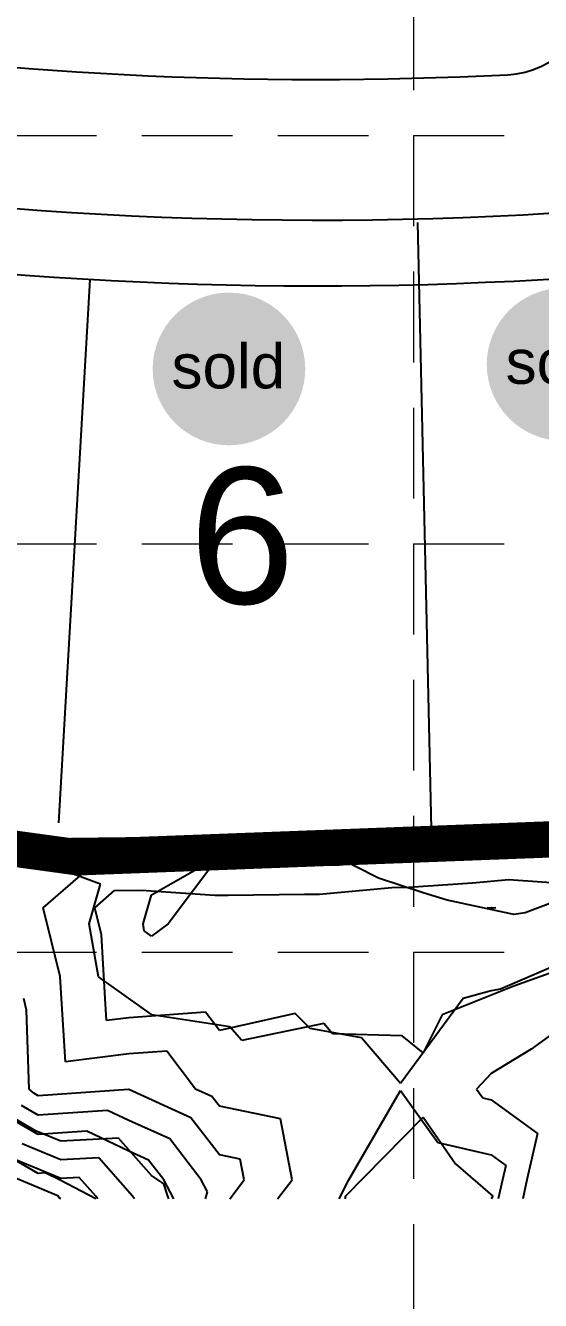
# Model space of a CAD drawing. Header units: inches. Extents: x 2468858 to 2474627, y 7110391 to 7114000.
# Drawn here: x 2470307.2 to 2470420.9, y 7111218.4 to 7111499.5 of the extents above; entities that cross this region are included whole.
import ezdxf
from ezdxf.enums import TextEntityAlignment as Align

# ---------------------------------------------------------------- set-up
doc = ezdxf.new("R2010")
doc.units = ezdxf.units.IN
doc.header["$MEASUREMENT"] = 0
doc.linetypes.add('HIDDEN', pattern=[0.375, 0.25, -0.125])
for name, color, linetype in [('BASE', 7, 'Continuous'), ('contours', 35, 'Continuous'), ('EROSION BLANKET', 84, 'Continuous'), ('GRID', 254, 'HIDDEN'), ('LIMITS OF DISTUBANCE', 1, 'HIDDEN'), ('LOT', 250, 'Continuous'), ('LOTNO', 250, 'Continuous'), ('PVMT', 250, 'Continuous'), ('SODDED LOT', 2, 'Continuous'), ('SROW', 250, 'Continuous')]:
    doc.layers.add(name, color=color, linetype=linetype)
doc.styles.add('ryland', font='ARIAL.TTF', dxfattribs={"height": 25})
doc.styles.get("Standard").update_dxf_attribs({"font": 'ARIAL.TTF'})

# ---------------------------------------------------------------- blocks, each defined once
blk = doc.blocks.new('Sold')
h = blk.add_hatch(color=7)
h.paths.add_polyline_path([(38.78, 18.77, 1), (0.52, 18.77, 1)])
h.paths.add_polyline_path([(2.42, 10.89), (36.59, 10.89), (36.59, 27.86), (2.42, 27.86)], flags=24)
at = {"layer": 'BASE', "color": 7, "style": 'ryland'}
blk.add_text('sold', height=11.127, dxfattribs=at).set_placement((19.5, 13.9), align=Align.CENTER)

msp = doc.modelspace()

# ---------------------------------------------------------------- hatches: boundary and pattern name
at = {"layer": 'SODDED LOT'}
h = msp.add_hatch(dxfattribs=at)
h.set_pattern_fill('ANSI31', color=256, scale=30, style=0)
h.set_pattern_definition([(45, (0, 0), (-2.6516504294, 2.6516504294), [])])
h.paths.add_polyline_path([(2473645.39, 7113690.66), (2473644.98, 7113704.58), (2473380.05, 7113706.22), (2473375.55, 7113692.3), (2473381.69, 7113694.76), (2473634.33, 7113693.94)])
h.paths.add_polyline_path([(2473661.81, 7113026.94), (2473687.47, 7113025.61), (2473728.46, 7113019.28), (2473771.12, 7113012.61), (2473800.78, 7113000.62), (2473816.11, 7112991.96), (2473817.62, 7112992.3), (2473826.58, 7112958.99), (2473778.33, 7112869.43), (2473754.23, 7112818.27), (2473704.86, 7112707.31), (2473675.95, 7112628.52), (2473649.37, 7112551.6), (2473609.35, 7112401.13), (2473621.99, 7112397.24), (2473660.24, 7112541.42), (2473686.99, 7112623.57), (2473721.05, 7112713.98), (2473756.54, 7112795.8), (2473776.21, 7112842.14), (2473803.69, 7112892.8), (2473821.26, 7112931.75), (2473838.19, 7112953.92), (2473843.82, 7112970.36), (2473841.57, 7112984.99), (2473834.36, 7112995.8), (2473821.75, 7113003.46), (2473803.51, 7113011.56), (2473780.76, 7113020.12), (2473754.18, 7113027.78), (2473717.91, 7113032.73), (2473683.75, 7113037.76), (2473675.22, 7113037.54), (2473668.46, 7113034.66), (2473663.02, 7113029.01)])
h.paths.add_polyline_path([(2473971.46, 7113199.84), (2473953.3, 7113211.94), (2473941.19, 7113192.09), (2473861.1, 7113065.57), (2473810.53, 7113087.5), (2473761.17, 7113101.51), (2473720.96, 7113106.99), (2473697.2, 7113110.44), (2473674.12, 7113113.74), (2473679.51, 7113105.34), (2473686.71, 7113099.95), (2473703.5, 7113097.55), (2473742.47, 7113092.16), (2473787.44, 7113083.17), (2473826.42, 7113069.98), (2473851, 7113058.59), (2473862.39, 7113053.19), (2473874.39, 7113053.49), (2473885.78, 7113058.29), (2473895.97, 7113069.68), (2473937.95, 7113137.71), (2473969.87, 7113198.61)])
h.paths.add_polyline_path([(2474189.42, 7113705.55), (2474212.71, 7113695.29), (2474173.05, 7113585.51), (2474125.46, 7113471.59), (2474078.44, 7113374.03), (2473995.24, 7113231.38), (2473980.72, 7113211.84), (2473961.73, 7113224.12), (2474019.25, 7113316.23), (2474060.01, 7113393.26), (2474123.11, 7113525), (2474155.5, 7113608.17)])
h.paths.add_polyline_path([(2472149.87, 7113580.61), (2472139.15, 7113587.25), (2472148.34, 7113599.5), (2472129.96, 7113617.37), (2472301.04, 7113620.95), (2472421.05, 7113670.47), (2472435.86, 7113657.7), (2472418.5, 7113656.68), (2472386.32, 7113644.43), (2472349.55, 7113630.65), (2472301.04, 7113613.8), (2472253.54, 7113608.18), (2472206.05, 7113607.67), (2472182.05, 7113606.65), (2472168.77, 7113602.57), (2472156, 7113590.31)])
h.paths.add_polyline_path([(2472770.94, 7113693.31), (2472783.83, 7113696.4), (2473029.19, 7113695.37), (2473046.2, 7113689.7), (2473045.68, 7113705.68), (2472771.46, 7113707.22)])
h.paths.add_polyline_path([(2472613.26, 7113048.11), (2472742.65, 7113047.89), (2472742.87, 7112984.1), (2472740.21, 7112975.02), (2472732.24, 7112966.82), (2472722.71, 7112964.61), (2472628.32, 7112964.83), (2472620.35, 7112967.71), (2472615.69, 7112974.13), (2472614.14, 7112982.33), (2472613.26, 7112995.17)])
h.paths.add_polyline_path([(2471336.5, 7111475.41), (2471335.53, 7111275.42), (2470491.66, 7111254.32), (2470479.59, 7111328.94), (2470466.02, 7111461.6), (2470553.43, 7111470.9), (2470638.4, 7111473.12)])
h.paths.add_polyline_path([(2473446.67, 7112356.48), (2473471.9, 7112308.47), (2473532.94, 7112257.21), (2473501.2, 7112186.43), (2473329.47, 7112103.43), (2473116.22, 7112035.9), (2473103.2, 7112106.69), (2473072.63, 7112126.65), (2472815.11, 7111934.94), (2472802.33, 7111780.66), (2472622.31, 7111675.22), (2472617.64, 7111803.67), (2472501.02, 7111721.1), (2472320.82, 7111594.38), (2472182.92, 7111519.02), (2472068.92, 7111484.1), (2471932.85, 7111463.88), (2471923.66, 7111337.05), (2471693.82, 7111327.86), (2471696.08, 7111477.57), (2471836.92, 7111477.57), (2471858.78, 7111468.52), (2471876.58, 7111467.89), (2471898.13, 7111477.88), (2471906.24, 7111490.37), (2471909.37, 7111504.1), (2471908.12, 7111517.84), (2471903.75, 7111528.77), (2471899.69, 7111538.75), (2471899.78, 7111997.71), (2471902.82, 7112006.8), (2471908.61, 7112013.14), (2471915.23, 7112016.45), (2471926.26, 7112016.45), (2472502.65, 7112016.18), (2472510.04, 7112014.97), (2472516.23, 7112010.27), (2472519.86, 7112006.24), (2472597.23, 7111900.26), (2472601.63, 7111894), (2472601.97, 7111890.79), (2472601.97, 7111885.88), (2472602.14, 7111880.64), (2472603.49, 7111873.53), (2472605.53, 7111864.06), (2472610.94, 7111855.26), (2472618.72, 7111847.65), (2472625.66, 7111842.74), (2472634.12, 7111839.53), (2472648.17, 7111837.16), (2472661.03, 7111839.36), (2472670.85, 7111843.93), (2472681.25, 7111852.18), (2472689.32, 7111863.68), (2472693.24, 7111876.13), (2472698.54, 7111882.82), (2472979.47, 7112088.66), (2473047.7, 7112135.28), (2473102.11, 7112161.18), (2473168.62, 7112185.36), (2473235.48, 7112199.35), (2473286.97, 7112219.37), (2473338.95, 7112250.36), (2473378.05, 7112286.58), (2473406.65, 7112322.33), (2473434.97, 7112369.64)])
h.paths.add_polyline_path([(2469394.72, 7112321.68), (2469408.62, 7112317.35), (2469404.61, 7112306.55), (2469398.28, 7112300.53), (2469390.56, 7112297.13), (2469383.91, 7112297.75), (2469371.4, 7112301.14), (2469261.63, 7112337.75), (2469252.63, 7112344.02), (2469246.91, 7112352.88), (2469243.9, 7112361.06), (2469244.31, 7112369.38), (2469247.04, 7112379.88), (2469254.13, 7112392.28), (2469258.63, 7112404.82), (2469259.86, 7112413.96), (2469268.32, 7112441.06), (2469285.1, 7112497.6), (2469297.51, 7112549.94), (2469306.04, 7112604.22), (2469344.05, 7112603.83), (2469331.64, 7112539.47), (2469306.04, 7112437.89), (2469285.48, 7112378.57), (2469297.12, 7112353.37)])
h.paths.add_polyline_path([(2469215.25, 7111699.11), (2469133.16, 7111698.8), (2469133.12, 7111837.42), (2469136.78, 7111854.07), (2469131.5, 7111869.1), (2469132.54, 7111935.15), (2469148.79, 7112051.43), (2469175.43, 7112146.92), (2469214.08, 7112259.79), (2469218.22, 7112266.73), (2469223.73, 7112271.92), (2469228.76, 7112275.22), (2469234.9, 7112277.11), (2469242.61, 7112277.42), (2469249.21, 7112276.01), (2469256.45, 7112274.12), (2469362.5, 7112239.2), (2469368.95, 7112235.11), (2469372.09, 7112231.49), (2469374.61, 7112225.05), (2469375.55, 7112217.02), (2469372.57, 7112206.8), (2469260.7, 7112244.71), (2469237.57, 7112231.81), (2469223.88, 7112159.46), (2469213.8, 7112077.45), (2469211.79, 7111997.38), (2469212.59, 7111919.31)])
edge = h.paths.add_edge_path()
edge.add_line((2469946.69, 7111538.54), (2469944.94, 7111523.5))
edge.add_line((2469944.94, 7111523.5), (2469929.5, 7111368.54))
edge.add_line((2469929.5, 7111368.54), (2469627.82, 7111363.41))
edge.add_line((2469627.82, 7111363.41), (2469640.14, 7111528.56))
edge.add_line((2469640.14, 7111528.56), (2469611.1, 7111528.96))
edge.add_line((2469611.1, 7111528.96), (2469563.64, 7111542.06))
edge.add_line((2469563.64, 7111542.06), (2469395.72, 7111608.85))
edge.add_line((2469395.72, 7111608.85), (2469312.31, 7111524.84))
edge.add_line((2469312.31, 7111524.84), (2469259.94, 7111580.22))
edge.add_line((2469259.94, 7111580.22), (2469329.02, 7111646.45))
edge.add_line((2469329.02, 7111646.45), (2469327.64, 7111656.69))
edge.add_line((2469327.64, 7111656.69), (2469327.34, 7111668.01))
edge.add_line((2469327.34, 7111668.01), (2469328.7, 7111676.32))
edge.add_line((2469328.7, 7111676.32), (2469331.57, 7111684.93))
edge.add_line((2469331.57, 7111684.93), (2469335.65, 7111692.02))
edge.add_line((2469335.65, 7111692.02), (2469336.86, 7111699.72))
edge.add_line((2469336.86, 7111699.72), (2469350.6, 7111699.88))
edge.add_line((2469350.6, 7111699.88), (2469349.09, 7111695.19))
edge.add_line((2469349.09, 7111695.19), (2469344.26, 7111688.25))
edge.add_line((2469344.26, 7111688.25), (2469339.88, 7111679.79))
edge.add_arc((2469382.62, 7111662.98), 45.93, 158.5343, 290.6104)
edge.add_arc((2469402.89, 7111601.9), 18.55, 61.3608, 102.7575, ccw=False)
edge.add_line((2469411.78, 7111618.18), (2469554, 7111560.87))
edge.add_line((2469554, 7111560.87), (2469580.43, 7111552.5))
edge.add_line((2469580.43, 7111552.5), (2469597.93, 7111547.75))
edge.add_line((2469597.93, 7111547.75), (2469618.84, 7111543.76))
edge.add_line((2469618.84, 7111543.76), (2469652.78, 7111539.88))
edge.add_line((2469652.78, 7111539.88), (2469703, 7111539.88))
edge.add_line((2469703, 7111539.88), (2469903.74, 7111540.59))
edge.add_line((2469903.74, 7111540.59), (2469929.65, 7111539.77))
edge.add_line((2469929.65, 7111539.77), (2469946.69, 7111538.54))

# ---------------------------------------------------------------- linework, layer by layer
at = {"layer": 'contours', "color": 35}
for p, q in [((2470397.55, 7111321.32, 582), (2470421.53, 7111323.59, 582)), ((2470397.55, 7111321.32, 582), (2470421.53, 7111323.59, 582)), ((2470312.5, 7111318.94, 584), (2470296.53, 7111321.42, 584)), ((2470312.73, 7111316.25, 582), (2470317.38, 7111320.27, 582)), ((2470312.73, 7111316.25, 582), (2470317.38, 7111320.27, 582)), ((2470317.38, 7111320.27, 582), (2470341.27, 7111320.56, 582)), ((2470317.38, 7111320.27, 582), (2470341.27, 7111320.56, 582)), ((2470341.27, 7111320.56, 582), (2470344.3, 7111320.36, 582)), ((2470341.27, 7111320.56, 582), (2470344.3, 7111320.36, 582)), ((2470344.3, 7111320.36, 582), (2470352.42, 7111320.48, 582)), ((2470344.3, 7111320.36, 582), (2470352.42, 7111320.48, 582)), ((2470352.42, 7111320.48, 582), (2470360.83, 7111320.6, 582)), ((2470352.42, 7111320.48, 582), (2470360.83, 7111320.6, 582)), ((2470360.83, 7111320.6, 582), (2470363.43, 7111320.63, 582)), ((2470360.83, 7111320.6, 582), (2470363.43, 7111320.63, 582)), ((2470363.43, 7111320.63, 582), (2470363.87, 7111320.64, 582)), ((2470363.43, 7111320.63, 582), (2470363.87, 7111320.64, 582)), ((2470370.72, 7111317.15, 585), (2470363.43, 7111319.92, 585)), ((2470363.87, 7111320.64, 582), (2470372.26, 7111320.76, 582)), ((2470363.87, 7111320.64, 582), (2470372.26, 7111320.76, 582)), ((2470372.26, 7111320.76, 582), (2470380.96, 7111320.89, 582)), ((2470372.26, 7111320.76, 582), (2470380.96, 7111320.89, 582)), ((2470380.96, 7111320.89, 582), (2470382.86, 7111321.07, 582)), ((2470380.96, 7111320.89, 582), (2470382.86, 7111321.07, 582)), ((2470382.86, 7111321.07, 582), (2470396.27, 7111321.23, 582)), ((2470382.86, 7111321.07, 582), (2470396.27, 7111321.23, 582)), ((2470396.27, 7111321.23, 582), (2470397.55, 7111321.32, 582)), ((2470396.27, 7111321.23, 582), (2470397.55, 7111321.32, 582)), ((2470296.41, 7111318.59, 582), (2470312.73, 7111316.25, 582)), ((2470296.41, 7111318.59, 582), (2470312.73, 7111316.25, 582)), ((2470314.99, 7111313.43, 584), (2470312.5, 7111318.94, 584)), ((2470374.99, 7111316.67, 585), (2470370.72, 7111317.15, 585)), ((2470385.1, 7111311.53, 585), (2470374.99, 7111316.67, 585)), ((2470401.69, 7111315.9, 583), (2470417.7, 7111317.42, 583)), ((2470401.69, 7111315.9, 583), (2470417.7, 7111317.42, 583)), ((2470417.7, 7111317.42, 583), (2470424.89, 7111316.92, 583)), ((2470417.7, 7111317.42, 583), (2470424.89, 7111316.92, 583)), ((2470311.1, 7111305, 583), (2470322.13, 7111314.52, 583)), ((2470311.1, 7111305, 583), (2470322.13, 7111314.52, 583)), ((2470322.13, 7111314.52, 583), (2470337.03, 7111314.71, 583)), ((2470322.13, 7111314.52, 583), (2470337.03, 7111314.71, 583)), ((2470334.99, 7111307.85, 585), (2470349.88, 7111316.31, 585)), ((2470337.03, 7111314.71, 583), (2470346.64, 7111314.06, 583)), ((2470337.03, 7111314.71, 583), (2470346.64, 7111314.06, 583)), ((2470349.88, 7111316.31, 585), (2470338.7, 7111301.42, 585)), ((2470346.64, 7111314.06, 583), (2470351.43, 7111314.13, 583)), ((2470346.64, 7111314.06, 583), (2470351.43, 7111314.13, 583)), ((2470351.43, 7111314.13, 583), (2470356.39, 7111314.2, 583)), ((2470351.43, 7111314.13, 583), (2470356.39, 7111314.2, 583)), ((2470356.39, 7111314.2, 583), (2470366.1, 7111314.3, 583)), ((2470356.39, 7111314.2, 583), (2470366.1, 7111314.3, 583)), ((2470366.1, 7111314.3, 583), (2470366.35, 7111314.3, 583)), ((2470366.1, 7111314.3, 583), (2470366.35, 7111314.3, 583)), ((2470366.35, 7111314.3, 583), (2470371.34, 7111314.37, 583)), ((2470366.35, 7111314.3, 583), (2470371.34, 7111314.37, 583)), ((2470371.34, 7111314.37, 583), (2470376.52, 7111314.45, 583)), ((2470371.34, 7111314.37, 583), (2470376.52, 7111314.45, 583)), ((2470376.52, 7111314.45, 583), (2470385.44, 7111315.26, 583)), ((2470376.52, 7111314.45, 583), (2470385.44, 7111315.26, 583)), ((2470385.44, 7111315.26, 583), (2470394, 7111315.37, 583)), ((2470385.44, 7111315.26, 583), (2470394, 7111315.37, 583)), ((2470394, 7111315.37, 583), (2470401.69, 7111315.9, 583)), ((2470394, 7111315.37, 583), (2470401.69, 7111315.9, 583)), ((2470323.75, 7111310.19, 584), (2470314.99, 7111313.43, 584)), ((2470394.99, 7111308.31, 585), (2470385.1, 7111311.53, 585)), ((2470405.82, 7111310.48, 584), (2470413.87, 7111311.24, 584)), ((2470405.82, 7111310.48, 584), (2470413.87, 7111311.24, 584)), ((2470413.87, 7111311.24, 584), (2470427.74, 7111310.27, 584)), ((2470413.87, 7111311.24, 584), (2470427.74, 7111310.27, 584)), ((2470321.25, 7111301.42, 584), (2470323.75, 7111310.19, 584)), ((2470322.5, 7111305, 584), (2470326.88, 7111308.78, 584)), ((2470322.5, 7111305, 584), (2470326.88, 7111308.78, 584)), ((2470326.88, 7111308.78, 584), (2470332.79, 7111308.85, 584)), ((2470326.88, 7111308.78, 584), (2470332.79, 7111308.85, 584)), ((2470332.79, 7111308.85, 584), (2470348.98, 7111307.75, 584)), ((2470332.79, 7111308.85, 584), (2470348.98, 7111307.75, 584)), ((2470372.08, 7111308.01, 584), (2470388.02, 7111309.46, 584)), ((2470372.08, 7111308.01, 584), (2470388.02, 7111309.46, 584)), ((2470388.02, 7111309.46, 584), (2470391.74, 7111309.5, 584)), ((2470388.02, 7111309.46, 584), (2470391.74, 7111309.5, 584)), ((2470391.74, 7111309.5, 584), (2470405.82, 7111310.48, 584)), ((2470391.74, 7111309.5, 584), (2470405.82, 7111310.48, 584)), ((2470400.24, 7111306.68, 585), (2470394.99, 7111308.31, 585)), ((2470434.99, 7111310.44, 585), (2470417.46, 7111303.89, 585)), ((2470333.15, 7111301.42, 585), (2470334.99, 7111307.85, 585)), ((2470348.98, 7111307.75, 584), (2470350.43, 7111307.78, 584)), ((2470348.98, 7111307.75, 584), (2470350.43, 7111307.78, 584)), ((2470350.43, 7111307.78, 584), (2470351.94, 7111307.8, 584)), ((2470350.43, 7111307.78, 584), (2470351.94, 7111307.8, 584)), ((2470351.94, 7111307.8, 584), (2470368.76, 7111307.96, 584)), ((2470351.94, 7111307.8, 584), (2470368.76, 7111307.96, 584)), ((2470368.76, 7111307.96, 584), (2470368.84, 7111307.96, 584)), ((2470368.76, 7111307.96, 584), (2470368.84, 7111307.96, 584)), ((2470368.84, 7111307.96, 584), (2470370.43, 7111307.99, 584)), ((2470368.84, 7111307.96, 584), (2470370.43, 7111307.99, 584)), ((2470370.43, 7111307.99, 584), (2470372.08, 7111308.01, 584)), ((2470370.43, 7111307.99, 584), (2470372.08, 7111308.01, 584)), ((2470414.99, 7111303.49, 585), (2470400.24, 7111306.68, 585)), ((2470314.85, 7111289.85, 583), (2470311.1, 7111305, 583)), ((2470314.85, 7111289.85, 583), (2470311.1, 7111305, 583)), ((2470323.99, 7111298.99, 584), (2470322.5, 7111305, 584)), ((2470323.99, 7111298.99, 584), (2470322.5, 7111305, 584)), ((2470409.11, 7111305, 585), (2470409.96, 7111305.06, 585)), ((2470409.73, 7111304.73, 585), (2470409.11, 7111305, 585)), ((2470410, 7111304.8, 585), (2470409.73, 7111304.73, 585)), ((2470409.96, 7111305.06, 585), (2470410.04, 7111305.07, 585)), ((2470411, 7111305, 585), (2470410, 7111304.8, 585)), ((2470410.04, 7111305.07, 585), (2470411, 7111305, 585)), ((2470417.46, 7111303.89, 585), (2470414.99, 7111303.49, 585)), ((2470323.35, 7111289.79, 584), (2470321.25, 7111301.42, 584)), ((2470333.43, 7111299.87, 585), (2470333.15, 7111301.42, 585)), ((2470334.99, 7111298.75, 585), (2470333.43, 7111299.87, 585)), ((2470338.7, 7111301.42, 585), (2470334.99, 7111298.75, 585)), ((2470324.82, 7111285, 584), (2470323.99, 7111298.99, 584)), ((2470324.82, 7111285, 584), (2470323.99, 7111298.99, 584)), ((2470430, 7111294.75, 584), (2470412.04, 7111287.04, 584)), ((2470430, 7111294.75, 584), (2470412.04, 7111287.04, 584)), ((2470315.14, 7111285, 583), (2470314.85, 7111289.85, 583)), ((2470315.14, 7111285, 583), (2470314.85, 7111289.85, 583)), ((2470334.99, 7111281.45, 584), (2470323.35, 7111289.79, 584)), ((2470424.82, 7111291.26, 584), (2470414.99, 7111287.73, 584)), ((2470414.99, 7111287.73, 584), (2470399.18, 7111281.42, 584)), ((2470410, 7111286.64, 584), (2470403.76, 7111285, 584)), ((2470410, 7111286.64, 584), (2470403.76, 7111285, 584)), ((2470412.04, 7111287.04, 584), (2470410, 7111286.64, 584)), ((2470412.04, 7111287.04, 584), (2470410, 7111286.64, 584)), ((2470307.4, 7111282.4, 582), (2470306.83, 7111285, 582)), ((2470307.4, 7111282.4, 582), (2470306.83, 7111285, 582)), ((2470316.01, 7111271.01, 583), (2470315.14, 7111285, 583)), ((2470316.01, 7111271.01, 583), (2470315.14, 7111285, 583)), ((2470325.12, 7111280.12, 584), (2470324.82, 7111285, 584)), ((2470325.12, 7111280.12, 584), (2470324.82, 7111285, 584)), ((2470403.76, 7111285, 584), (2470390, 7111266.27, 584)), ((2470403.76, 7111285, 584), (2470390, 7111266.27, 584)), ((2470308.04, 7111265, 582), (2470307.4, 7111282.4, 582)), ((2470308.04, 7111265, 582), (2470307.4, 7111282.4, 582)), ((2470330, 7111280.75, 584), (2470325.12, 7111280.12, 584)), ((2470330, 7111280.75, 584), (2470325.12, 7111280.12, 584)), ((2470346.96, 7111281.96, 584), (2470330, 7111280.75, 584)), ((2470346.96, 7111281.96, 584), (2470330, 7111280.75, 584)), ((2470335.07, 7111281.5, 584), (2470334.99, 7111281.45, 584)), ((2470335.06, 7111281.42, 584), (2470335.07, 7111281.5, 584)), ((2470352.33, 7111278.77, 584), (2470335.06, 7111281.42, 584)), ((2470350, 7111277.92, 584), (2470346.96, 7111281.96, 584)), ((2470350, 7111277.92, 584), (2470346.96, 7111281.96, 584)), ((2470366.69, 7111281.69, 584), (2470350, 7111277.92, 584)), ((2470366.69, 7111281.69, 584), (2470350, 7111277.92, 584)), ((2470370, 7111278.38, 584), (2470366.69, 7111281.69, 584)), ((2470370, 7111278.38, 584), (2470366.69, 7111281.69, 584)), ((2470399.18, 7111281.42, 584), (2470394.99, 7111272.99, 584)), ((2470430, 7111282.01, 583), (2470418.79, 7111273.79, 583)), ((2470430, 7111282.01, 583), (2470418.79, 7111273.79, 583)), ((2470354.99, 7111275.74, 584), (2470352.33, 7111278.77, 584)), ((2470373.04, 7111279.47, 584), (2470354.99, 7111275.74, 584)), ((2470381.35, 7111276.35, 584), (2470370, 7111278.38, 584)), ((2470381.35, 7111276.35, 584), (2470370, 7111278.38, 584)), ((2470374.99, 7111277.18, 584), (2470373.04, 7111279.47, 584)), ((2470390.3, 7111276.74, 584), (2470374.99, 7111277.18, 584)), ((2470390, 7111266.27, 584), (2470381.35, 7111276.35, 584)), ((2470390, 7111266.27, 584), (2470381.35, 7111276.35, 584)), ((2470394.99, 7111272.99, 584), (2470390.3, 7111276.74, 584)), ((2470330, 7111272.82, 583), (2470316.01, 7111271.01, 583)), ((2470330, 7111272.82, 583), (2470316.01, 7111271.01, 583)), ((2470338.41, 7111273.41, 583), (2470330, 7111272.82, 583)), ((2470338.41, 7111273.41, 583), (2470330, 7111272.82, 583)), ((2470344.76, 7111265, 583), (2470338.41, 7111273.41, 583)), ((2470344.76, 7111265, 583), (2470338.41, 7111273.41, 583)), ((2470418.79, 7111273.79, 583), (2470410, 7111268.48, 583)), ((2470418.79, 7111273.79, 583), (2470410, 7111268.48, 583)), ((2470410, 7111268.48, 583), (2470406.74, 7111265, 583)), ((2470410, 7111268.48, 583), (2470406.74, 7111265, 583)), ((2470309.08, 7111264.08, 582), (2470308.04, 7111265, 582)), ((2470309.08, 7111264.08, 582), (2470308.04, 7111265, 582)), ((2470310, 7111263.54, 582), (2470309.08, 7111264.08, 582)), ((2470310, 7111263.54, 582), (2470309.08, 7111264.08, 582)), ((2470329.93, 7111264.93, 582), (2470310, 7111263.54, 582)), ((2470329.93, 7111264.93, 582), (2470310, 7111263.54, 582)), ((2470330, 7111264.9, 582), (2470329.93, 7111264.93, 582)), ((2470330, 7111264.9, 582), (2470329.93, 7111264.93, 582)), ((2470343.7, 7111258.7, 582), (2470330, 7111264.9, 582)), ((2470343.7, 7111258.7, 582), (2470330, 7111264.9, 582)), ((2470348.37, 7111263.37, 583), (2470344.76, 7111265, 583)), ((2470348.37, 7111263.37, 583), (2470344.76, 7111265, 583)), ((2470350, 7111261.26, 583), (2470348.37, 7111263.37, 583)), ((2470350, 7111261.26, 583), (2470348.37, 7111263.37, 583)), ((2470378.56, 7111245, 584), (2470390, 7111264.68, 584)), ((2470378.56, 7111245, 584), (2470390, 7111264.68, 584)), ((2470390, 7111264.68, 584), (2470398.23, 7111253.23, 584)), ((2470390, 7111264.68, 584), (2470398.23, 7111253.23, 584)), ((2470406.74, 7111265, 583), (2470408.11, 7111263.11, 583)), ((2470406.74, 7111265, 583), (2470408.11, 7111263.11, 583)), ((2470309.4, 7111255.83, 580), (2470299.79, 7111261.42, 580)), ((2470310, 7111259.26, 581), (2470306.36, 7111261.36, 581)), ((2470310, 7111259.26, 581), (2470306.36, 7111261.36, 581)), ((2470363.45, 7111258.45, 583), (2470350, 7111261.26, 583)), ((2470363.45, 7111258.45, 583), (2470350, 7111261.26, 583)), ((2470408.11, 7111263.11, 583), (2470410, 7111262.67, 583)), ((2470408.11, 7111263.11, 583), (2470410, 7111262.67, 583)), ((2470410, 7111262.67, 583), (2470420.21, 7111255.21, 583)), ((2470410, 7111262.67, 583), (2470420.21, 7111255.21, 583)), ((2470310, 7111254.98, 580), (2470303.65, 7111258.65, 580)), ((2470325.33, 7111260.33, 581), (2470310, 7111259.26, 581)), ((2470325.33, 7111260.33, 581), (2470310, 7111259.26, 581)), ((2470330, 7111258.12, 581), (2470325.33, 7111260.33, 581)), ((2470330, 7111258.12, 581), (2470325.33, 7111260.33, 581)), ((2470339.03, 7111254.03, 581), (2470330, 7111258.12, 581)), ((2470339.03, 7111254.03, 581), (2470330, 7111258.12, 581)), ((2470350, 7111250.55, 582), (2470343.7, 7111258.7, 582)), ((2470350, 7111250.55, 582), (2470343.7, 7111258.7, 582)), ((2470366.03, 7111245, 583), (2470363.45, 7111258.45, 583)), ((2470366.03, 7111245, 583), (2470363.45, 7111258.45, 583)), ((2470377.81, 7111241.42, 584), (2470394.99, 7111258.81, 584)), ((2470394.99, 7111258.81, 584), (2470402.08, 7111248.52, 584)), ((2470314.99, 7111253.51, 580), (2470309.4, 7111255.83, 580)), ((2470320.73, 7111255.73, 580), (2470310, 7111254.98, 580)), ((2470330, 7111251.34, 580), (2470320.73, 7111255.73, 580)), ((2470420.21, 7111255.21, 583), (2470417.86, 7111245, 583)), ((2470420.21, 7111255.21, 583), (2470417.86, 7111245, 583)), ((2470310, 7111246.42, 578), (2470298.23, 7111253.23, 578)), ((2470310, 7111246.42, 578), (2470298.23, 7111253.23, 578)), ((2470314.99, 7111249.41, 579), (2470306.5, 7111252.93, 579)), ((2470327.74, 7111254.17, 580), (2470314.99, 7111253.51, 580)), ((2470334.99, 7111245.96, 580), (2470327.74, 7111254.17, 580)), ((2470346.01, 7111245, 581), (2470339.03, 7111254.03, 581)), ((2470346.01, 7111245, 581), (2470339.03, 7111254.03, 581)), ((2470398.23, 7111253.23, 584), (2470410, 7111250.51, 584)), ((2470398.23, 7111253.23, 584), (2470410, 7111250.51, 584)), ((2470314.99, 7111245.31, 578), (2470303.6, 7111250.04, 578)), ((2470323.41, 7111249.85, 579), (2470314.99, 7111249.41, 579)), ((2470330.85, 7111241.42, 579), (2470323.41, 7111249.85, 579)), ((2470334.36, 7111249.36, 580), (2470330, 7111251.34, 580)), ((2470337.74, 7111245, 580), (2470334.36, 7111249.36, 580)), ((2470354.59, 7111249.59, 582), (2470350, 7111250.55, 582)), ((2470354.59, 7111249.59, 582), (2470350, 7111250.55, 582)), ((2470355.47, 7111245, 582), (2470354.59, 7111249.59, 582)), ((2470355.47, 7111245, 582), (2470354.59, 7111249.59, 582)), ((2470410, 7111250.51, 584), (2470413.18, 7111248.18, 584)), ((2470410, 7111250.51, 584), (2470413.18, 7111248.18, 584)), ((2470314.48, 7111241.42, 577), (2470300.71, 7111247.14, 577)), ((2470311.52, 7111246.52, 578), (2470310, 7111246.42, 578)), ((2470311.52, 7111246.52, 578), (2470310, 7111246.42, 578)), ((2470314.75, 7111245, 578), (2470311.52, 7111246.52, 578)), ((2470314.75, 7111245, 578), (2470311.52, 7111246.52, 578)), ((2470402.08, 7111248.52, 584), (2470410.31, 7111241.42, 584)), ((2470413.18, 7111248.18, 584), (2470412.45, 7111245, 584)), ((2470413.18, 7111248.18, 584), (2470412.45, 7111245, 584)), ((2470322.73, 7111240.79, 578), (2470314.75, 7111245, 578)), ((2470322.73, 7111240.79, 578), (2470314.75, 7111245, 578)), ((2470319.09, 7111245.52, 578), (2470314.99, 7111245.31, 578)), ((2470322.71, 7111241.42, 578), (2470319.09, 7111245.52, 578)), ((2470337.72, 7111244.16, 580), (2470334.99, 7111245.96, 580)), ((2470338.62, 7111241.42, 580), (2470337.72, 7111244.16, 580)), ((2470339.97, 7111240.79, 580), (2470337.74, 7111245, 580)), ((2470347.4, 7111242.4, 581), (2470346.01, 7111245, 581)), ((2470347.4, 7111242.4, 581), (2470346.01, 7111245, 581)), ((2470352.29, 7111240.79, 582), (2470355.47, 7111245, 582)), ((2470352.29, 7111240.79, 582), (2470355.47, 7111245, 582)), ((2470362.84, 7111240.79, 583), (2470366.03, 7111245, 583)), ((2470362.84, 7111240.79, 583), (2470366.03, 7111245, 583)), ((2470376.4, 7111240.79, 584), (2470378.56, 7111245, 584)), ((2470376.4, 7111240.79, 584), (2470378.56, 7111245, 584)), ((2470412.45, 7111245, 584), (2470411.52, 7111240.79, 584)), ((2470412.45, 7111245, 584), (2470411.52, 7111240.79, 584)), ((2470417.86, 7111245, 583), (2470416.94, 7111240.79, 583)), ((2470417.86, 7111245, 583), (2470416.94, 7111240.79, 583)), ((2470314.62, 7111241.05, 577), (2470314.48, 7111241.42, 577)), ((2470314.99, 7111240.8, 577), (2470314.62, 7111241.05, 577)), ((2470315, 7111240.79, 577), (2470314.99, 7111240.8, 577)), ((2470323.14, 7111240.79, 578), (2470322.71, 7111241.42, 578)), ((2470331.28, 7111240.79, 579), (2470330.85, 7111241.42, 579)), ((2470338.83, 7111240.79, 580), (2470338.62, 7111241.42, 580)), ((2470346.95, 7111240.79, 581), (2470347.4, 7111242.4, 581)), ((2470346.95, 7111240.79, 581), (2470347.4, 7111242.4, 581)), ((2470377.82, 7111240.79, 584), (2470377.81, 7111241.42, 584)), ((2470410.31, 7111241.42, 584), (2470410.01, 7111240.79, 584))]:
    msp.add_line(p, q, dxfattribs=at)
at = {"layer": 'GRID', "color": 252, "linetype": 'HIDDEN', "lineweight": 0, "ltscale": 80}
for p, q in [((2470392.87, 7113905.23), (2470392.87, 7110754.83)), ((2468952.87, 7111475.23), (2474532.87, 7111475.23)), ((2468952.87, 7111385.23), (2474532.87, 7111385.23)), ((2468952.87, 7111295.23), (2474532.87, 7111295.23))]:
    msp.add_line(p, q, dxfattribs=at)
at = {"layer": 'LIMITS OF DISTUBANCE', "ltscale": 300, "const_width": 8}
msp.add_lwpolyline([(2471705.42, 7112622.35), (2469299.78, 7112610.93), (2469280.51, 7112511.92), (2469190.31, 7112212.78), (2469165.72, 7112138.5, 0.093397), (2469125.14, 7111836.24), (2469126.65, 7111691.28), (2469320.36, 7111692.25), (2469319.4, 7111652.36), (2469249.22, 7111583.65), (2469311.22, 7111515.9), (2469399.19, 7111603.35), (2469561.17, 7111536.56), (2469635.52, 7111518.85), (2469622.58, 7111359.81), (2469939.15, 7111366.28), (2469938.07, 7111400.24), (2470156.41, 7111338.31), (2470318.79, 7111316.1), (2470476.04, 7111322.08), (2470480.31, 7111246.9), (2471344.66, 7111268.5)], format="xyb", dxfattribs=at)
at = {"layer": 'LOT', "color": 7}
for p, q in [((2470393.7, 7111456.08), (2470396.72, 7111322.41)), ((2470321.38, 7111443.52), (2470314.53, 7111323.72))]:
    msp.add_line(p, q, dxfattribs=at)
at = {"layer": 'PVMT', "color": 7}
for centre, radius, start, end in [((2470371.57, 7112322.09), 834.5, 249.67215, 272.88869), ((2470371.57, 7112322.09), 865.5, 249.67215, 277.87218), ((2470412.62, 7111508.62), 20, 272.8887, 0.1954)]:
    msp.add_arc(centre, radius, start, end, dxfattribs=at)
at = {"layer": 'SROW', "color": 7}
msp.add_arc((2470371.57, 7112322.09), 880, 249.67215, 276.15244, dxfattribs=at)

# ---------------------------------------------------------------- block references
at = {"layer": 'EROSION BLANKET', "xscale": 0.8800000000628643, "yscale": 0.8800000001210719, "zscale": 0.8800000000000001}
for p in [(2470334.82, 7111407.26), (2470408.55, 7111408.26)]:
    msp.add_blockref('Sold', p, dxfattribs=at)

# ---------------------------------------------------------------- texts
at = {"layer": 'LOTNO', "color": 7}
msp.add_text('6', height=30, dxfattribs=at).set_placement((2470354.99, 7111387.04), align=Align.MIDDLE)

doc.saveas('drawing.dxf')
